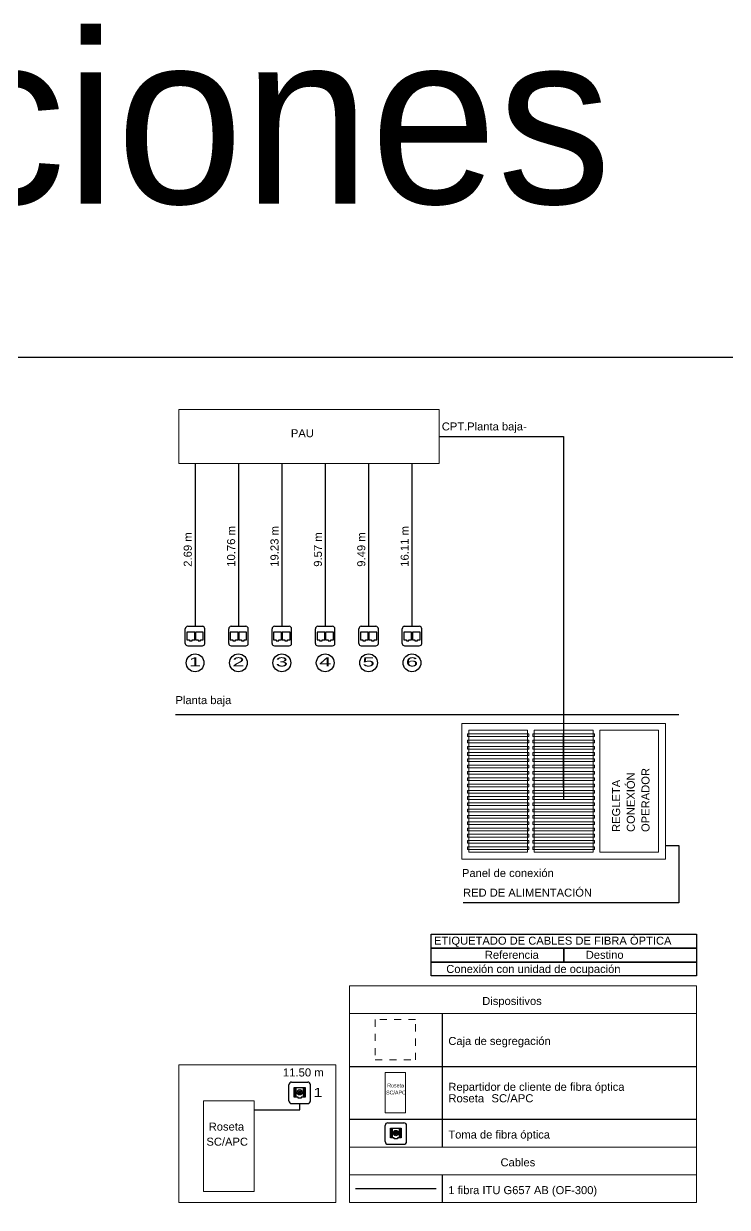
# Model space of a CAD drawing. Header units: millimetres. Extents: x 441156 to 441876, y 4514765 to 4515211.
# Drawn here: x 441453.02 to 441462.88, y 4514926.8 to 4514943.38 of the extents above; entities that cross this region are included whole.
import ezdxf
from ezdxf.enums import TextEntityAlignment as Align

# ---------------------------------------------------------------- set-up
doc = ezdxf.new("R2010")
doc.units = ezdxf.units.MM
doc.linetypes.add('CYPE_PUNTO', pattern=[0.075, 0, -0.075])
doc.layers.add('01_cartela', color=6, linetype='Continuous', plot=False)
for name, color, linetype in [('01_solar térmico', 3, 'Continuous'), ('01_textos', 7, 'Continuous'), ('BORDE-A1', 4, 'Continuous'), ('VENTILACIÓN NOTAS', 7, 'Continuous')]:
    doc.layers.add(name, color=color, linetype=linetype)
for name, color, linetype, lineweight in [('FPL_PLANO_ESQ_TELEFONIA', 7, 'Continuous', 0), ('FPL_PLANO_FIBRA_OPTICA_ESPANYA', 7, 'Continuous', 0), ('FPL_PLANO_LEYENDA_ESQ_FIBRA_OPTICA_ESPANYA', 7, 'Continuous', 0), ('FPL_PLANO_LEYENDA_ESQ_TBA_COAX_ESPANYA', 7, 'Continuous', 0)]:
    doc.layers.add(name, color=color, linetype=linetype, lineweight=lineweight)
doc.styles.add('Century Gothic_6', font='', dxfattribs={"height": 11})
doc.styles.add('CYPETXT_romans', font='arial.ttf', dxfattribs={"height": 0.2})
doc.styles.add('Estilo1', font='swissel.ttf')
doc.styles.add('NIEVES2', font='sanss___.ttf')
doc.styles.get('Century Gothic_6').set_extended_font_data('Century Gothic')

msp = doc.modelspace()

# ---------------------------------------------------------------- hatches: boundary and pattern name
at = {"layer": '01_solar térmico'}
for points in [[(441456.81877401, 4514928.46993606), (441456.83382533, 4514928.46993606), (441456.83382533, 4514928.34952543), (441456.81877401, 4514928.34952543)], [(441456.93918464, 4514928.46993606), (441456.95423597, 4514928.46993606), (441456.95423597, 4514928.34952543), (441456.93918464, 4514928.34952543)], [(441458.16699918, 4514927.89912755), (441458.18205051, 4514927.89912755), (441458.18205051, 4514927.77871692), (441458.16699918, 4514927.77871692)], [(441458.28740981, 4514927.89912755), (441458.30246114, 4514927.89912755), (441458.30246114, 4514927.77871692), (441458.28740981, 4514927.77871692)]]:
    msp.add_hatch(color=202, dxfattribs=at).paths.add_polyline_path(points)
h = msp.add_hatch(color=202, dxfattribs=at)
edge = h.paths.add_edge_path()
edge.add_arc((441456.88650499, 4514928.40973074), 0.02257699, 0, 360)
h = msp.add_hatch(color=202, dxfattribs=at)
edge = h.paths.add_edge_path()
edge.add_arc((441458.23473016, 4514927.83892224), 0.02257699, 0, 360)

# ---------------------------------------------------------------- linework, layer by layer
at = {"layer": '01_cartela', "color": 3}
msp.add_lwpolyline([(441432.47255193, 4514938.70368948), (441432.47255193, 4514917.16866547), (441463.11053999, 4514917.16866547), (441463.11053999, 4514938.70368948)], close=True, dxfattribs=at)
at = {"layer": '01_solar térmico', "color": 202}
for p, q in [((441456.77362002, 4514928.55271837), (441456.99938995, 4514928.55271837)), ((441456.7359917, 4514928.28932011), (441456.7359917, 4514928.51509005)), ((441457.03701828, 4514928.28932011), (441457.03701828, 4514928.51509005)), ((441456.77362002, 4514928.25169179), (441456.99938995, 4514928.25169179)), ((441458.08421687, 4514927.7185116), (441458.08421687, 4514927.94428154)), ((441458.1218452, 4514927.98190986), (441458.34761513, 4514927.98190986)), ((441458.38524345, 4514927.7185116), (441458.38524345, 4514927.94428154)), ((441458.1218452, 4514927.68088328), (441458.34761513, 4514927.68088328)), ((441457.66867165, 4514927.06305311), (441458.79962403, 4514927.06305311))]:
    msp.add_line(p, q, dxfattribs=at)
for points in [[(441456.81124834, 4514928.47746172), (441456.96176163, 4514928.47746172), (441456.96176163, 4514928.34199976), (441456.90908198, 4514928.34199976), (441456.90908198, 4514928.32694844), (441456.86392799, 4514928.32694844), (441456.86392799, 4514928.34199976), (441456.81124834, 4514928.34199976), (441456.81124834, 4514928.47746172)], [(441456.81877401, 4514928.46993606), (441456.83382533, 4514928.46993606), (441456.83382533, 4514928.34952543), (441456.81877401, 4514928.34952543)], [(441456.93918464, 4514928.46993606), (441456.95423597, 4514928.46993606), (441456.95423597, 4514928.34952543), (441456.93918464, 4514928.34952543)], [(441458.15947352, 4514927.90665322), (441458.30998681, 4514927.90665322), (441458.30998681, 4514927.77119125), (441458.25730716, 4514927.77119125), (441458.25730716, 4514927.75613993), (441458.21215317, 4514927.75613993), (441458.21215317, 4514927.77119125), (441458.15947352, 4514927.77119125), (441458.15947352, 4514927.90665322)], [(441458.16699918, 4514927.89912755), (441458.18205051, 4514927.89912755), (441458.18205051, 4514927.77871692), (441458.16699918, 4514927.77871692)], [(441458.28740981, 4514927.89912755), (441458.30246114, 4514927.89912755), (441458.30246114, 4514927.77871692), (441458.28740981, 4514927.77871692)]]:
    msp.add_lwpolyline(points, close=True, dxfattribs=at)
msp.add_lwpolyline([(441456.25028024, 4514928.16188645), (441456.88650499, 4514928.16188645), (441456.88650499, 4514928.25169179)], dxfattribs=at)
for centre, radius in [((441456.88650499, 4514928.40973074), 0.03762832), ((441456.88650499, 4514928.40973074), 0.02257699), ((441458.23473016, 4514927.83892224), 0.03762832), ((441458.23473016, 4514927.83892224), 0.02257699)]:
    msp.add_circle(centre, radius, dxfattribs=at)
for centre, start, end in [((441456.77362002, 4514928.51509005), 90, 180), ((441456.99938995, 4514928.51509005), 0, 90), ((441456.77362002, 4514928.28932011), 180, 270), ((441456.99938995, 4514928.28932011), 270, 0), ((441458.1218452, 4514927.94428154), 90, 180), ((441458.34761513, 4514927.94428154), 0, 90), ((441458.1218452, 4514927.7185116), 180, 270), ((441458.34761513, 4514927.7185116), 270, 0)]:
    msp.add_arc(centre, 0.03762832, start, end, dxfattribs=at)
at = {"layer": 'BORDE-A1', "ltscale": 0.01}
for p, q in [((441455.42033832, 4514937.2189445), (441455.42033832, 4514934.9389445)), ((441456.02833832, 4514937.2189445), (441456.02833832, 4514934.9389445)), ((441456.63633832, 4514937.2189445), (441456.63633832, 4514934.9389445)), ((441457.24433832, 4514937.2189445), (441457.24433832, 4514934.9389445)), ((441457.85233832, 4514937.2189445), (441457.85233832, 4514934.9389445)), ((441458.46033832, 4514937.2189445), (441458.46033832, 4514934.9389445)), ((441455.28353832, 4514934.6995445), (441455.28353832, 4514934.9047445)), ((441455.31773832, 4514934.9389445), (441455.52293832, 4514934.9389445)), ((441455.55713832, 4514934.6995445), (441455.55713832, 4514934.9047445)), ((441455.89153832, 4514934.6995445), (441455.89153832, 4514934.9047445)), ((441455.92573832, 4514934.9389445), (441456.13093832, 4514934.9389445)), ((441456.16513832, 4514934.6995445), (441456.16513832, 4514934.9047445)), ((441456.49953832, 4514934.6995445), (441456.49953832, 4514934.9047445)), ((441456.53373832, 4514934.9389445), (441456.73893832, 4514934.9389445)), ((441456.77313832, 4514934.6995445), (441456.77313832, 4514934.9047445)), ((441457.10753832, 4514934.6995445), (441457.10753832, 4514934.9047445)), ((441457.14173832, 4514934.9389445), (441457.34693832, 4514934.9389445)), ((441457.38113832, 4514934.6995445), (441457.38113832, 4514934.9047445)), ((441457.71553832, 4514934.6995445), (441457.71553832, 4514934.9047445)), ((441457.74973832, 4514934.9389445), (441457.95493832, 4514934.9389445)), ((441457.98913832, 4514934.6995445), (441457.98913832, 4514934.9047445)), ((441458.32353832, 4514934.6995445), (441458.32353832, 4514934.9047445)), ((441458.35773832, 4514934.9389445), (441458.56293832, 4514934.9389445)), ((441458.59713832, 4514934.6995445), (441458.59713832, 4514934.9047445)), ((441455.31773832, 4514934.6653445), (441455.52293832, 4514934.6653445)), ((441455.92573832, 4514934.6653445), (441456.13093832, 4514934.6653445)), ((441456.53373832, 4514934.6653445), (441456.73893832, 4514934.6653445)), ((441457.14173832, 4514934.6653445), (441457.34693832, 4514934.6653445)), ((441457.74973832, 4514934.6653445), (441457.95493832, 4514934.6653445)), ((441458.35773832, 4514934.6653445), (441458.56293832, 4514934.6653445)), ((441455.14673832, 4514933.70106881), (441462.19934618, 4514933.70106881)), ((441460.58632857, 4514932.6764952), (441460.58632857, 4514933.4364952)), ((441462.01132857, 4514931.86736142), (441462.19934618, 4514931.86736142)), ((441462.19934618, 4514931.86736142), (441462.19934618, 4514931.0620177)), ((441462.19934618, 4514931.0620177), (441459.17646573, 4514931.0620177))]:
    msp.add_line(p, q, dxfattribs=at)
msp.add_lwpolyline([(441458.84033832, 4514937.5989445), (441460.58632857, 4514937.5989445), (441460.58632857, 4514932.5069445)], dxfattribs=at)
for points in [[(441455.30542632, 4514934.7474245), (441455.34190632, 4514934.7474245), (441455.34190632, 4514934.7337445), (441455.37838632, 4514934.7337445), (441455.37838632, 4514934.7474245), (441455.41486632, 4514934.7474245), (441455.41486632, 4514934.8568645), (441455.30542632, 4514934.8568645), (441455.30542632, 4514934.7474245)], [(441455.42581032, 4514934.7474245), (441455.46229032, 4514934.7474245), (441455.46229032, 4514934.7337445), (441455.49877032, 4514934.7337445), (441455.49877032, 4514934.7474245), (441455.53525032, 4514934.7474245), (441455.53525032, 4514934.8568645), (441455.42581032, 4514934.8568645), (441455.42581032, 4514934.7474245)], [(441455.91342632, 4514934.7474245), (441455.94990632, 4514934.7474245), (441455.94990632, 4514934.7337445), (441455.98638632, 4514934.7337445), (441455.98638632, 4514934.7474245), (441456.02286632, 4514934.7474245), (441456.02286632, 4514934.8568645), (441455.91342632, 4514934.8568645), (441455.91342632, 4514934.7474245)], [(441456.03381032, 4514934.7474245), (441456.07029032, 4514934.7474245), (441456.07029032, 4514934.7337445), (441456.10677032, 4514934.7337445), (441456.10677032, 4514934.7474245), (441456.14325032, 4514934.7474245), (441456.14325032, 4514934.8568645), (441456.03381032, 4514934.8568645), (441456.03381032, 4514934.7474245)], [(441456.52142632, 4514934.7474245), (441456.55790632, 4514934.7474245), (441456.55790632, 4514934.7337445), (441456.59438632, 4514934.7337445), (441456.59438632, 4514934.7474245), (441456.63086632, 4514934.7474245), (441456.63086632, 4514934.8568645), (441456.52142632, 4514934.8568645), (441456.52142632, 4514934.7474245)], [(441456.64181032, 4514934.7474245), (441456.67829032, 4514934.7474245), (441456.67829032, 4514934.7337445), (441456.71477032, 4514934.7337445), (441456.71477032, 4514934.7474245), (441456.75125032, 4514934.7474245), (441456.75125032, 4514934.8568645), (441456.64181032, 4514934.8568645), (441456.64181032, 4514934.7474245)], [(441457.12942632, 4514934.7474245), (441457.16590632, 4514934.7474245), (441457.16590632, 4514934.7337445), (441457.20238632, 4514934.7337445), (441457.20238632, 4514934.7474245), (441457.23886632, 4514934.7474245), (441457.23886632, 4514934.8568645), (441457.12942632, 4514934.8568645), (441457.12942632, 4514934.7474245)], [(441457.24981032, 4514934.7474245), (441457.28629032, 4514934.7474245), (441457.28629032, 4514934.7337445), (441457.32277032, 4514934.7337445), (441457.32277032, 4514934.7474245), (441457.35925032, 4514934.7474245), (441457.35925032, 4514934.8568645), (441457.24981032, 4514934.8568645), (441457.24981032, 4514934.7474245)], [(441457.73742632, 4514934.7474245), (441457.77390632, 4514934.7474245), (441457.77390632, 4514934.7337445), (441457.81038632, 4514934.7337445), (441457.81038632, 4514934.7474245), (441457.84686632, 4514934.7474245), (441457.84686632, 4514934.8568645), (441457.73742632, 4514934.8568645), (441457.73742632, 4514934.7474245)], [(441457.85781032, 4514934.7474245), (441457.89429032, 4514934.7474245), (441457.89429032, 4514934.7337445), (441457.93077032, 4514934.7337445), (441457.93077032, 4514934.7474245), (441457.96725032, 4514934.7474245), (441457.96725032, 4514934.8568645), (441457.85781032, 4514934.8568645), (441457.85781032, 4514934.7474245)], [(441458.34542632, 4514934.7474245), (441458.38190632, 4514934.7474245), (441458.38190632, 4514934.7337445), (441458.41838632, 4514934.7337445), (441458.41838632, 4514934.7474245), (441458.45486632, 4514934.7474245), (441458.45486632, 4514934.8568645), (441458.34542632, 4514934.8568645), (441458.34542632, 4514934.7474245)], [(441458.46581032, 4514934.7474245), (441458.50229032, 4514934.7474245), (441458.50229032, 4514934.7337445), (441458.53877032, 4514934.7337445), (441458.53877032, 4514934.7474245), (441458.57525032, 4514934.7474245), (441458.57525032, 4514934.8568645), (441458.46581032, 4514934.8568645), (441458.46581032, 4514934.7474245)]]:
    msp.add_lwpolyline(points, close=True, dxfattribs=at)
for centre, start, end in [((441455.31773832, 4514934.9047445), 90, 180), ((441455.52293832, 4514934.9047445), 0, 90), ((441455.92573832, 4514934.9047445), 90, 180), ((441456.13093832, 4514934.9047445), 0, 90), ((441456.53373832, 4514934.9047445), 90, 180), ((441456.73893832, 4514934.9047445), 0, 90), ((441457.14173832, 4514934.9047445), 90, 180), ((441457.34693832, 4514934.9047445), 0, 90), ((441457.74973832, 4514934.9047445), 90, 180), ((441457.95493832, 4514934.9047445), 0, 90), ((441458.35773832, 4514934.9047445), 90, 180), ((441458.56293832, 4514934.9047445), 0, 90), ((441455.31773832, 4514934.6995445), 180, 270), ((441455.52293832, 4514934.6995445), 270, 0), ((441455.92573832, 4514934.6995445), 180, 270), ((441456.13093832, 4514934.6995445), 270, 0), ((441456.53373832, 4514934.6995445), 180, 270), ((441456.73893832, 4514934.6995445), 270, 0), ((441457.14173832, 4514934.6995445), 180, 270), ((441457.34693832, 4514934.6995445), 270, 0), ((441457.74973832, 4514934.6995445), 180, 270), ((441457.95493832, 4514934.6995445), 270, 0), ((441458.35773832, 4514934.6995445), 180, 270), ((441458.56293832, 4514934.6995445), 270, 0)]:
    msp.add_arc(centre, 0.0342, start, end, dxfattribs=at)
at = {"layer": 'FPL_PLANO_ESQ_TELEFONIA'}
msp.add_lwpolyline([(441455.19233832, 4514937.2189445), (441458.84033832, 4514937.2189445), (441458.84033832, 4514937.9789445), (441455.19233832, 4514937.9789445), (441455.19233832, 4514937.2189445)], close=True, dxfattribs=at)
at = {"layer": 'FPL_PLANO_ESQ_TELEFONIA', "color": 2}
for points in [[(441459.16132857, 4514931.67736142), (441462.01132857, 4514931.67736142), (441462.01132857, 4514933.57736142), (441459.16132857, 4514933.57736142), (441459.16132857, 4514931.67736142)], [(441459.23732857, 4514933.39436142), (441460.0986619, 4514933.39436142), (441460.0986619, 4514933.43236142), (441459.23732857, 4514933.43236142), (441459.23732857, 4514933.39436142)], [(441459.25632857, 4514931.77236142), (441460.0796619, 4514931.77236142), (441460.0796619, 4514933.48236142), (441459.25632857, 4514933.48236142), (441459.25632857, 4514931.77236142)], [(441460.1556619, 4514933.39436142), (441461.01699523, 4514933.39436142), (441461.01699523, 4514933.43236142), (441460.1556619, 4514933.43236142), (441460.1556619, 4514933.39436142)], [(441460.1746619, 4514931.77236142), (441460.99799523, 4514931.77236142), (441460.99799523, 4514933.48236142), (441460.1746619, 4514933.48236142), (441460.1746619, 4514931.77236142)], [(441461.09299523, 4514931.77236142), (441461.91632857, 4514931.77236142), (441461.91632857, 4514933.48236142), (441461.09299523, 4514933.48236142), (441461.09299523, 4514931.77236142)], [(441459.23732857, 4514933.30636142), (441460.0986619, 4514933.30636142), (441460.0986619, 4514933.34436142), (441459.23732857, 4514933.34436142), (441459.23732857, 4514933.30636142)], [(441459.23732857, 4514933.21836142), (441460.0986619, 4514933.21836142), (441460.0986619, 4514933.25636142), (441459.23732857, 4514933.25636142), (441459.23732857, 4514933.21836142)], [(441460.1556619, 4514933.30636142), (441461.01699523, 4514933.30636142), (441461.01699523, 4514933.34436142), (441460.1556619, 4514933.34436142), (441460.1556619, 4514933.30636142)], [(441460.1556619, 4514933.21836142), (441461.01699523, 4514933.21836142), (441461.01699523, 4514933.25636142), (441460.1556619, 4514933.25636142), (441460.1556619, 4514933.21836142)], [(441459.23732857, 4514933.13036142), (441460.0986619, 4514933.13036142), (441460.0986619, 4514933.16836142), (441459.23732857, 4514933.16836142), (441459.23732857, 4514933.13036142)], [(441459.23732857, 4514933.04236142), (441460.0986619, 4514933.04236142), (441460.0986619, 4514933.08036142), (441459.23732857, 4514933.08036142), (441459.23732857, 4514933.04236142)], [(441460.1556619, 4514933.13036142), (441461.01699523, 4514933.13036142), (441461.01699523, 4514933.16836142), (441460.1556619, 4514933.16836142), (441460.1556619, 4514933.13036142)], [(441460.1556619, 4514933.04236142), (441461.01699523, 4514933.04236142), (441461.01699523, 4514933.08036142), (441460.1556619, 4514933.08036142), (441460.1556619, 4514933.04236142)], [(441459.23732857, 4514932.95436142), (441460.0986619, 4514932.95436142), (441460.0986619, 4514932.99236142), (441459.23732857, 4514932.99236142), (441459.23732857, 4514932.95436142)], [(441459.23732857, 4514932.86636142), (441460.0986619, 4514932.86636142), (441460.0986619, 4514932.90436142), (441459.23732857, 4514932.90436142), (441459.23732857, 4514932.86636142)], [(441460.1556619, 4514932.95436142), (441461.01699523, 4514932.95436142), (441461.01699523, 4514932.99236142), (441460.1556619, 4514932.99236142), (441460.1556619, 4514932.95436142)], [(441460.1556619, 4514932.86636142), (441461.01699523, 4514932.86636142), (441461.01699523, 4514932.90436142), (441460.1556619, 4514932.90436142), (441460.1556619, 4514932.86636142)], [(441459.23732857, 4514932.77836142), (441460.0986619, 4514932.77836142), (441460.0986619, 4514932.81636142), (441459.23732857, 4514932.81636142), (441459.23732857, 4514932.77836142)], [(441459.23732857, 4514932.69036142), (441460.0986619, 4514932.69036142), (441460.0986619, 4514932.72836142), (441459.23732857, 4514932.72836142), (441459.23732857, 4514932.69036142)], [(441460.1556619, 4514932.77836142), (441461.01699523, 4514932.77836142), (441461.01699523, 4514932.81636142), (441460.1556619, 4514932.81636142), (441460.1556619, 4514932.77836142)], [(441460.1556619, 4514932.69036142), (441461.01699523, 4514932.69036142), (441461.01699523, 4514932.72836142), (441460.1556619, 4514932.72836142), (441460.1556619, 4514932.69036142)], [(441459.23732857, 4514932.60236142), (441460.0986619, 4514932.60236142), (441460.0986619, 4514932.64036142), (441459.23732857, 4514932.64036142), (441459.23732857, 4514932.60236142)], [(441459.23732857, 4514932.51436142), (441460.0986619, 4514932.51436142), (441460.0986619, 4514932.55236142), (441459.23732857, 4514932.55236142), (441459.23732857, 4514932.51436142)], [(441460.1556619, 4514932.60236142), (441461.01699523, 4514932.60236142), (441461.01699523, 4514932.64036142), (441460.1556619, 4514932.64036142), (441460.1556619, 4514932.60236142)], [(441460.1556619, 4514932.51436142), (441461.01699523, 4514932.51436142), (441461.01699523, 4514932.55236142), (441460.1556619, 4514932.55236142), (441460.1556619, 4514932.51436142)], [(441459.23732857, 4514932.42636142), (441460.0986619, 4514932.42636142), (441460.0986619, 4514932.46436142), (441459.23732857, 4514932.46436142), (441459.23732857, 4514932.42636142)], [(441459.23732857, 4514932.33836142), (441460.0986619, 4514932.33836142), (441460.0986619, 4514932.37636142), (441459.23732857, 4514932.37636142), (441459.23732857, 4514932.33836142)], [(441460.1556619, 4514932.42636142), (441461.01699523, 4514932.42636142), (441461.01699523, 4514932.46436142), (441460.1556619, 4514932.46436142), (441460.1556619, 4514932.42636142)], [(441460.1556619, 4514932.33836142), (441461.01699523, 4514932.33836142), (441461.01699523, 4514932.37636142), (441460.1556619, 4514932.37636142), (441460.1556619, 4514932.33836142)], [(441459.23732857, 4514932.25036142), (441460.0986619, 4514932.25036142), (441460.0986619, 4514932.28836142), (441459.23732857, 4514932.28836142), (441459.23732857, 4514932.25036142)], [(441459.23732857, 4514932.16236142), (441460.0986619, 4514932.16236142), (441460.0986619, 4514932.20036142), (441459.23732857, 4514932.20036142), (441459.23732857, 4514932.16236142)], [(441460.1556619, 4514932.25036142), (441461.01699523, 4514932.25036142), (441461.01699523, 4514932.28836142), (441460.1556619, 4514932.28836142), (441460.1556619, 4514932.25036142)], [(441460.1556619, 4514932.16236142), (441461.01699523, 4514932.16236142), (441461.01699523, 4514932.20036142), (441460.1556619, 4514932.20036142), (441460.1556619, 4514932.16236142)], [(441459.23732857, 4514932.07436142), (441460.0986619, 4514932.07436142), (441460.0986619, 4514932.11236142), (441459.23732857, 4514932.11236142), (441459.23732857, 4514932.07436142)], [(441460.1556619, 4514932.07436142), (441461.01699523, 4514932.07436142), (441461.01699523, 4514932.11236142), (441460.1556619, 4514932.11236142), (441460.1556619, 4514932.07436142)], [(441459.23732857, 4514931.98636142), (441460.0986619, 4514931.98636142), (441460.0986619, 4514932.02436142), (441459.23732857, 4514932.02436142), (441459.23732857, 4514931.98636142)], [(441459.23732857, 4514931.89836142), (441460.0986619, 4514931.89836142), (441460.0986619, 4514931.93636142), (441459.23732857, 4514931.93636142), (441459.23732857, 4514931.89836142)], [(441460.1556619, 4514931.98636142), (441461.01699523, 4514931.98636142), (441461.01699523, 4514932.02436142), (441460.1556619, 4514932.02436142), (441460.1556619, 4514931.98636142)], [(441460.1556619, 4514931.89836142), (441461.01699523, 4514931.89836142), (441461.01699523, 4514931.93636142), (441460.1556619, 4514931.93636142), (441460.1556619, 4514931.89836142)], [(441459.23732857, 4514931.81036142), (441460.0986619, 4514931.81036142), (441460.0986619, 4514931.84836142), (441459.23732857, 4514931.84836142), (441459.23732857, 4514931.81036142)], [(441460.1556619, 4514931.81036142), (441461.01699523, 4514931.81036142), (441461.01699523, 4514931.84836142), (441460.1556619, 4514931.84836142), (441460.1556619, 4514931.81036142)]]:
    msp.add_lwpolyline(points, close=True, dxfattribs=at)
at = {"layer": 'FPL_PLANO_FIBRA_OPTICA_ESPANYA'}
msp.add_lwpolyline([(441456.25028024, 4514928.28855311), (441455.54067165, 4514928.28855311), (441455.54067165, 4514927.02188645), (441456.25028024, 4514927.02188645), (441456.25028024, 4514928.28855311)], close=True, dxfattribs=at)
at = {"layer": 'FPL_PLANO_LEYENDA_ESQ_FIBRA_OPTICA_ESPANYA', "lineweight": 9}
for p, q in [((441457.58317165, 4514929.90355311), (441462.44717165, 4514929.90355311)), ((441457.58317165, 4514929.90355311), (441457.58317165, 4514926.86355311)), ((441462.44717165, 4514929.90355311), (441462.44717165, 4514926.86355311)), ((441457.58317165, 4514929.51405311), (441462.44717165, 4514929.51405311)), ((441457.58317165, 4514927.64255311), (441462.44717165, 4514927.64255311)), ((441457.58317165, 4514927.25305311), (441462.44717165, 4514927.25305311)), ((441457.58317165, 4514926.86355311), (441462.44717165, 4514926.86355311))]:
    msp.add_line(p, q, dxfattribs=at)
at = {"layer": 'FPL_PLANO_LEYENDA_ESQ_FIBRA_OPTICA_ESPANYA', "color": 9, "true_color": 0xc0c0c0}
msp.add_lwpolyline([(441462.44717165, 4514929.90355311), (441457.58317165, 4514929.90355311)], dxfattribs=at)
at = {"layer": 'FPL_PLANO_LEYENDA_ESQ_FIBRA_OPTICA_ESPANYA', "color": 254, "true_color": 0xdad7d3}
for points in [[(441457.58317165, 4514929.90355311), (441462.44717165, 4514929.90355311), (441462.44717165, 4514929.51405311), (441457.58317165, 4514929.51405311)], [(441457.58317165, 4514927.64255311), (441462.44717165, 4514927.64255311), (441462.44717165, 4514927.25305311), (441457.58317165, 4514927.25305311)]]:
    msp.add_lwpolyline(points, close=True, dxfattribs=at)
at = {"layer": 'FPL_PLANO_LEYENDA_ESQ_FIBRA_OPTICA_ESPANYA', "linetype": 'CYPE_PUNTO'}
msp.add_lwpolyline([(441458.5101291, 4514929.42855311), (441457.94417165, 4514929.42855311), (441457.94417165, 4514928.86259567), (441458.5101291, 4514928.86259567), (441458.5101291, 4514929.42855311)], close=True, dxfattribs=at)
at = {"layer": 'FPL_PLANO_LEYENDA_ESQ_FIBRA_OPTICA_ESPANYA', "lineweight": 9}
msp.add_lwpolyline([(441455.19233832, 4514926.86355311), (441457.39317165, 4514926.86355311), (441457.39317165, 4514928.79521978), (441455.19233832, 4514928.79521978), (441455.19233832, 4514926.86355311)], close=True, dxfattribs=at)
at = {"layer": 'FPL_PLANO_LEYENDA_ESQ_FIBRA_OPTICA_ESPANYA'}
msp.add_lwpolyline([(441458.36965038, 4514928.68755311), (441458.08667165, 4514928.68755311), (441458.08667165, 4514928.12159566), (441458.36965038, 4514928.12159566), (441458.36965038, 4514928.68755311)], close=True, dxfattribs=at)
at = {"layer": 'FPL_PLANO_LEYENDA_ESQ_TBA_COAX_ESPANYA', "lineweight": 9}
for p, q in [((441458.72723657, 4514930.62335811), (441462.44717165, 4514930.62335811)), ((441458.72723657, 4514930.62335811), (441458.72723657, 4514930.03910811)), ((441462.44717165, 4514930.62335811), (441462.44717165, 4514930.03910811)), ((441458.72723657, 4514930.03910811), (441462.44717165, 4514930.03910811))]:
    msp.add_line(p, q, dxfattribs=at)
at = {"layer": 'VENTILACIÓN NOTAS', "color": 5}
for p, q in [((441458.72723657, 4514930.42860811), (441462.44717165, 4514930.42860811)), ((441460.58952484, 4514930.42860811), (441460.58952484, 4514930.23385811)), ((441458.72723657, 4514930.23385811), (441462.44717165, 4514930.23385811)), ((441458.88467165, 4514929.51405311), (441458.88467165, 4514927.64255311)), ((441457.58317165, 4514928.77305311), (441462.44717165, 4514928.77305311)), ((441457.58317165, 4514928.03205311), (441462.44717165, 4514928.03205311)), ((441458.88467165, 4514927.25305311), (441458.88467165, 4514926.86355311))]:
    msp.add_line(p, q, dxfattribs=at)
for points in [[(441458.72723657, 4514930.62335811), (441462.44717165, 4514930.62335811), (441462.44717165, 4514930.42860811), (441458.72723657, 4514930.42860811)], [(441458.72723657, 4514930.42860811), (441460.58720411, 4514930.42860811), (441460.58720411, 4514930.23385811), (441458.72723657, 4514930.23385811)], [(441460.58720411, 4514930.42860811), (441462.44717165, 4514930.42860811), (441462.44717165, 4514930.23385811), (441460.58720411, 4514930.23385811)], [(441458.72723657, 4514930.23385811), (441462.44717165, 4514930.23385811), (441462.44717165, 4514930.03910811), (441458.72723657, 4514930.03910811)]]:
    msp.add_lwpolyline(points, close=True, dxfattribs=at)
for centre in [(441455.42033832, 4514934.42717248), (441456.02833832, 4514934.42717248), (441456.63633832, 4514934.42717248), (441457.24433832, 4514934.42717248), (441457.85233832, 4514934.42717248), (441458.46033832, 4514934.42717248)]:
    msp.add_circle(centre, 0.1244488, dxfattribs=at)

# ---------------------------------------------------------------- texts
at = {"layer": '01_cartela', "color": 3, "insert": (441433.15181495, 4514943.25530985), "char_height": 2.3928733831, "width": 70.1854420962, "attachment_point": 1, "style": 'Century Gothic_6'}
msp.add_mtext('telecomunicaciones', dxfattribs=at)
at = {"layer": '01_textos', "color": 5, "style": 'Estilo1'}
for s, height, p in [('PAU', 0.11192926, (441456.76363832, 4514937.55461116)), ('CPT.Planta baja-', 0.1119292596, (441458.87833832, 4514937.64980274)), ('Planta baja', 0.1119292596, (441455.14673832, 4514933.81506881)), ('Panel de conexión', 0.1119292596, (441459.16132857, 4514931.39236142)), ('RED DE ALIMENTACIÓN', 0.1119292596, (441459.17646573, 4514931.11743436)), ('ETIQUETADO DE CABLES DE FIBRA ÓPTICA', 0.1119292596, (441458.76998657, 4514930.44465577)), ('Referencia', 0.11192926, (441459.4820859, 4514930.24640525)), ('Destino', 0.11192926, (441460.89595411, 4514930.24640525)), ('Conexión con unidad de ocupación', 0.1119292596, (441458.94098657, 4514930.04816636)), ('Dispositivos', 0.1119292596, (441459.44517165, 4514929.59955311)), ('Caja de segregación', 0.1119292596, (441458.97017165, 4514929.03905311)), ('Repartidor de cliente de fibra óptica', 0.1119292596, (441458.97017165, 4514928.39682358)), ('Roseta', 0.11192926, (441455.61198499, 4514927.83941422)), ('Toma de fibra óptica', 0.1119292596, (441458.97017165, 4514927.72805311)), ('SC/APC', 0.11192926, (441455.57987499, 4514927.62830311)), ('Cables', 0.11192926, (441459.70167165, 4514927.33855311)), ('1 fibra ITU G657 AB (OF-300)', 0.1119292596, (441458.97017165, 4514926.94905311))]:
    msp.add_text(s, height=height, dxfattribs=at).set_placement(p, align=Align.BOTTOM_LEFT)
at = {"layer": 'FPL_PLANO_ESQ_TELEFONIA', "color": 5}
for s, height, style, p in [('2.69 m', 0.11305, 'NIEVES2', (441455.40838752, 4514935.77282439)), ('10.76 m', 0.11305, 'NIEVES2', (441456.01638752, 4514935.77282439)), ('19.23 m', 0.11305, 'NIEVES2', (441456.62438752, 4514935.77282439)), ('9.57 m', 0.11305, 'NIEVES2', (441457.23238752, 4514935.77282439)), ('9.49 m', 0.11305, 'NIEVES2', (441457.84038752, 4514935.77282439)), ('16.11 m', 0.11305, 'NIEVES2', (441458.44838752, 4514935.77282439)), ('CONEXIÓN', 0.1121, 'Estilo1', (441461.61707857, 4514932.05736142)), ('OPERADOR', 0.1121, 'Estilo1', (441461.8229119, 4514932.05736142)), ('REGLETA', 0.1121, 'Estilo1', (441461.41124523, 4514932.05736142))]:
    msp.add_text(s, height=height, rotation=90, dxfattribs=dict(at, style=style)).set_placement(p, align=Align.BOTTOM_LEFT)
at = {"layer": 'FPL_PLANO_LEYENDA_ESQ_FIBRA_OPTICA_ESPANYA', "style": 'CYPETXT_romans'}
for s, p in [('SC/APC', (441458.09766314, 4514928.40613467)), ('Roseta', (441458.11276527, 4514928.50542545))]:
    msp.add_text(s, height=0.053333333, dxfattribs=at).set_placement(p, align=Align.MIDDLE_LEFT)
at = {"layer": 'VENTILACIÓN NOTAS', "color": 5, "style": 'NIEVES2'}
for s, width, p, p2 in [('1', 1.751796, (441455.33466921, 4514934.37648493), (441455.50600743, 4514934.37648493)), ('2', 1.751796, (441455.94266921, 4514934.37648493), (441456.11400743, 4514934.37648493)), ('3', 1.751796, (441456.55066921, 4514934.37648493), (441456.72200743, 4514934.37648493)), ('4', 1.751796, (441457.15866921, 4514934.37648493), (441457.33000743, 4514934.37648493)), ('5', 1.751796, (441457.76666921, 4514934.37648493), (441457.93800743, 4514934.37648493)), ('6', 1.751796, (441458.37466921, 4514934.37648493), (441458.54600743, 4514934.37648493)), ('1', 1.311254, (441457.0795677, 4514928.34373384), (441457.2078177, 4514928.34373384))]:
    msp.add_text(s, height=0.12823996, dxfattribs=dict(at, width=width)).set_placement(p, p2, align=Align.FIT)
for s, p in [('11.50 m', (441456.65138337, 4514928.59715157)), ('Roseta', (441458.97017165, 4514928.23526138)), ('SC/APC', (441459.57357204, 4514928.23526138))]:
    msp.add_text(s, height=0.113354967, dxfattribs=at).set_placement(p, align=Align.BOTTOM_LEFT)

doc.saveas('drawing.dxf')
